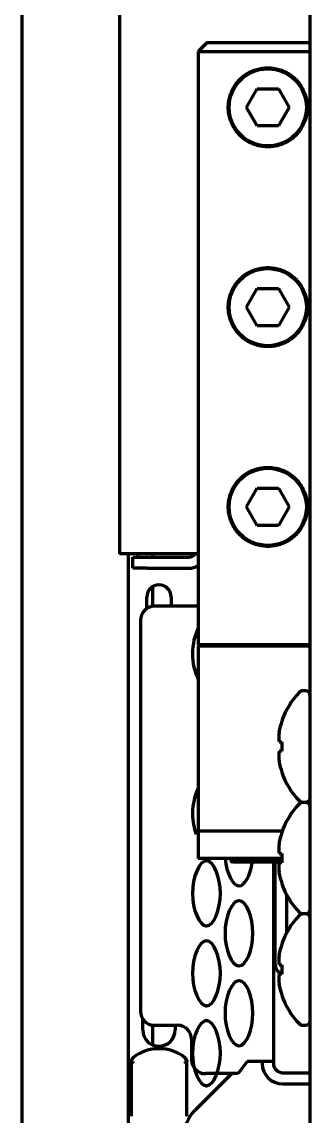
# Model space of a CAD drawing. Header units: inches. Extents: x -2983 to 7024, y 422 to 5529.
# Drawn here: x 5213.2 to 5244.2, y 2478.1 to 2595.9 of the extents above; entities that cross this region are included whole.
import ezdxf

# ---------------------------------------------------------------- set-up
doc = ezdxf.new("R2010")
doc.units = ezdxf.units.IN

msp = doc.modelspace()

# ---------------------------------------------------------------- linework, layer by layer
at = {"linetype": 'Continuous', "lineweight": 70}
for p, q in [((5213.23, 3937.29), (5213.23, 2272.09)), ((5244.23, 2297.89), (5244.23, 3935.89)), ((5223.75, 3885.94), (5223.75, 2538.64)), ((5233.18, 2593.69), (5232.18, 2592.69)), ((5233.18, 2593.69), (5244.23, 2593.69)), ((5232.18, 2592.69), (5244.23, 2592.69)), ((5232.18, 2592.69), (5232.18, 2528.89)), ((5237.38, 2586.69), (5238.53, 2588.69)), ((5238.53, 2588.69), (5240.84, 2588.69)), ((5240.84, 2588.69), (5241.99, 2586.69)), ((5238.53, 2584.69), (5237.38, 2586.69)), ((5241.99, 2586.69), (5240.84, 2584.69)), ((5240.84, 2584.69), (5238.53, 2584.69)), ((5237.38, 2565.19), (5238.53, 2567.19)), ((5238.53, 2567.19), (5240.84, 2567.19)), ((5240.84, 2567.19), (5241.99, 2565.19)), ((5238.53, 2563.19), (5237.38, 2565.19)), ((5241.99, 2565.19), (5240.84, 2563.19)), ((5240.84, 2563.19), (5238.53, 2563.19)), ((5237.38, 2543.69), (5238.53, 2545.69)), ((5238.53, 2545.69), (5240.84, 2545.69)), ((5240.84, 2545.69), (5241.99, 2543.69)), ((5238.53, 2541.69), (5237.38, 2543.69)), ((5241.99, 2543.69), (5240.84, 2541.69)), ((5240.84, 2541.69), (5238.53, 2541.69)), ((5225.55, 2538.64), (5223.75, 2538.64)), ((5224.68, 2538.64), (5224.68, 2368.29)), ((5225.18, 2537.09), (5225.18, 2538.29)), ((5225.18, 2538.29), (5226.68, 2538.29)), ((5232.18, 2538.64), (5225.55, 2538.64)), ((5225.68, 2538.64), (5225.68, 2538.29)), ((5226.68, 2538.29), (5231.18, 2538.29)), ((5227.33, 2538.3), (5227.33, 2538.65)), ((5226.68, 2537.09), (5225.18, 2537.09)), ((5226.68, 2537.09), (5231.18, 2537.09)), ((5227.33, 2532.99), (5227.33, 2535.14)), ((5226.68, 2532.76), (5226.68, 2533.99)), ((5229.28, 2533.99), (5229.28, 2532.99)), ((5232.18, 2532.99), (5227.48, 2532.99)), ((5225.98, 2531.49), (5225.98, 2489.39)), ((5232.18, 2528.89), (5239.68, 2528.89)), ((5232.18, 2528.89), (5232.28, 2528.79)), ((5232.28, 2528.79), (5232.18, 2528.69)), ((5239.68, 2528.69), (5232.18, 2528.69)), ((5232.18, 2528.69), (5232.18, 2508.84)), ((5239.68, 2528.89), (5244.23, 2528.89)), ((5244.23, 2528.69), (5239.68, 2528.69)), ((5243.73, 2523.89), (5243.44, 2523.89)), ((5241.21, 2520.64), (5241.19, 2520.64)), ((5240.9, 2518.39), (5241.21, 2518.39)), ((5241.21, 2517.39), (5240.9, 2517.39)), ((5241.19, 2515.14), (5241.21, 2515.14)), ((5243.44, 2511.89), (5243.73, 2511.89)), ((5232.18, 2508.84), (5239.68, 2508.84)), ((5232.18, 2508.84), (5232.18, 2505.84)), ((5239.68, 2508.84), (5241.27, 2508.84)), ((5241.21, 2508.64), (5241.19, 2508.64)), ((5240.9, 2506.39), (5241.21, 2506.39)), ((5239.68, 2505.84), (5232.18, 2505.84)), ((5235.68, 2505.84), (5235.68, 2505.64)), ((5235.68, 2505.64), (5235.88, 2505.44)), ((5239.68, 2505.64), (5235.68, 2505.64)), ((5239.68, 2505.44), (5235.88, 2505.44)), ((5241.2, 2505.84), (5239.68, 2505.84)), ((5241.2, 2505.64), (5239.68, 2505.64)), ((5241.21, 2505.44), (5239.68, 2505.44)), ((5240.28, 2505.44), (5240.28, 2483.99)), ((5240.48, 2494.39), (5240.48, 2505.44)), ((5241.21, 2505.39), (5240.9, 2505.39)), ((5241.19, 2503.14), (5241.21, 2503.14)), ((5241.73, 2497.88), (5241.73, 2501.91)), ((5243.73, 2499.89), (5243.44, 2499.89)), ((5241.21, 2496.64), (5241.19, 2496.64)), ((5240.9, 2494.39), (5241.21, 2494.39)), ((5241.21, 2493.39), (5240.9, 2493.39)), ((5241.19, 2491.14), (5241.21, 2491.14)), ((5226.23, 2487.39), (5226.23, 2488.56)), ((5227.33, 2485.77), (5227.33, 2487.9)), ((5227.48, 2487.89), (5229.98, 2487.89)), ((5229.73, 2487.89), (5229.73, 2487.39)), ((5243.44, 2487.89), (5243.73, 2487.89)), ((5231.48, 2486.39), (5231.48, 2484.19)), ((5225.19, 2484.39), (5225.23, 2484.34)), ((5230.74, 2484.34), (5230.78, 2484.39)), ((5237.48, 2483.99), (5236.48, 2482.69)), ((5238.08, 2483.99), (5237.48, 2483.99)), ((5240.28, 2483.99), (5238.08, 2483.99)), ((5239.08, 2483.99), (5239.08, 2483.79)), ((5240.28, 2483.99), (5240.28, 2483.79)), ((5224.98, 2483.62), (5224.98, 2478.12)), ((5230.98, 2478.12), (5230.98, 2483.62)), ((5241.28, 2482.79), (5244.23, 2482.79)), ((5235.8, 2482.69), (5231.86, 2478.75)), ((5236.48, 2482.69), (5232.98, 2482.69)), ((5241.28, 2481.59), (5244.23, 2481.59))]:
    msp.add_line(p, q, dxfattribs=at)
for centre in [(5239.68, 2586.69), (5239.68, 2565.19), (5239.68, 2543.69)]:
    msp.add_circle(centre, 4.15, dxfattribs=at)
for centre, radius, start, end in [((5231.18, 2539.29), 1, 270, 319.455), ((5231.18, 2539.29), 2.2, 270, 297.0366), ((5227.98, 2533.99), 1.3, 0, 180), ((5227.48, 2531.49), 1.5, 90, 180), ((5249.18, 2517.89), 8.45, 136.2253, 161.0075), ((5243.44, 2523.39), 0.5, 90, 136.2253), ((5243.73, 2523.39), 0.5, 0, 90), ((5249.18, 2517.89), 8.44, 160.9729, 169.3378), ((5249.18, 2517.89), 7.99, 176.4122, 183.5878), ((5249.18, 2517.89), 8.44, 190.6622, 199.0271), ((5249.18, 2517.89), 8.45, 198.9925, 223.7747), ((5243.73, 2512.39), 0.5, 270, 0), ((5249.18, 2505.89), 8.45, 136.2253, 161.0075), ((5243.44, 2512.39), 0.5, 223.7747, 270), ((5243.44, 2511.39), 0.5, 90, 136.2253), ((5243.73, 2511.39), 0.5, 0, 90), ((5249.18, 2505.89), 8.44, 160.9729, 169.3378), ((5249.18, 2505.89), 7.99, 176.4122, 183.5878), ((5249.18, 2505.89), 8.44, 190.6622, 199.0271), ((5249.18, 2505.89), 8.45, 198.9925, 223.7747), ((5243.73, 2500.39), 0.5, 270, 0), ((5249.18, 2493.89), 8.45, 136.2253, 161.0075), ((5243.44, 2500.39), 0.5, 223.7747, 270), ((5243.44, 2499.39), 0.5, 90, 136.2253), ((5243.73, 2499.39), 0.5, 0, 90), ((5249.18, 2493.89), 8.44, 160.9729, 169.3378), ((5241.48, 2494.39), 1, 180, 234.3147), ((5239.73, 2491.96), 2, 45.918, 54.3147), ((5249.18, 2493.89), 7.99, 176.4122, 183.5878), ((5249.18, 2493.89), 8.44, 190.6622, 199.0271), ((5249.18, 2493.89), 8.45, 198.9925, 223.7747), ((5227.48, 2489.39), 1.5, 180, 270), ((5229.98, 2486.39), 1.5, 0, 90), ((5243.44, 2488.39), 0.5, 223.7747, 270), ((5243.73, 2488.39), 0.5, 270, 0), ((5227.98, 2487.39), 1.75, 180, 0), ((5227.98, 2480.87), 4.5, 51.5767, 128.4324), ((5232.98, 2484.19), 1.5, 180, 270), ((5241.28, 2483.79), 2.2, 180, 270), ((5241.28, 2483.79), 1, 180, 270), ((5234.68, 2475.92), 4, 135, 180)]:
    msp.add_arc(centre, radius, start, end, dxfattribs=at)
for centre, major_axis, ratio, start_param, end_param in [((5249.18, 2518.92), (-8.32, 0), 0.707107, 6.192956, 6.373415), ((5249.18, 2516.86), (8.32, 0), 0.707107, 3.051363, 3.231822), ((5249.18, 2506.92), (-8.32, 0), 0.707107, 6.192956, 6.373415), ((5249.18, 2504.86), (8.32, 0), 0.707107, 3.051363, 3.231822), ((5249.18, 2494.92), (-8.32, 0), 0.707107, 6.192956, 6.373415), ((5249.18, 2492.86), (8.32, 0), 0.707107, 3.051363, 3.231822), ((5225.5, 2484), (-0.312, 0.391), 0.210529, 6.282796, 6.783545)]:
    msp.add_ellipse(centre, major_axis=major_axis, ratio=ratio, start_param=start_param, end_param=end_param, dxfattribs=at)
for points in [[(5239.68, 2582.44), (5239.59, 2582.44), (5239.39, 2582.45), (5239.09, 2582.48), (5238.8, 2582.53), (5238.51, 2582.6), (5238.22, 2582.7), (5237.93, 2582.82), (5237.65, 2582.96), (5237.37, 2583.12), (5237.1, 2583.31), (5236.85, 2583.52), (5236.61, 2583.75), (5236.39, 2584), (5236.19, 2584.27), (5236.01, 2584.55), (5235.86, 2584.83), (5235.73, 2585.12), (5235.63, 2585.4), (5235.55, 2585.69), (5235.49, 2585.98), (5235.45, 2586.26), (5235.43, 2586.55), (5235.43, 2586.83), (5235.45, 2587.12), (5235.49, 2587.4), (5235.55, 2587.69), (5235.63, 2587.98), (5235.73, 2588.27), (5235.86, 2588.56), (5236.01, 2588.84), (5236.19, 2589.12), (5236.39, 2589.38), (5236.61, 2589.63), (5236.85, 2589.86), (5237.1, 2590.07), (5237.37, 2590.26), (5237.65, 2590.43), (5237.93, 2590.57), (5238.22, 2590.68), (5238.51, 2590.78), (5238.8, 2590.85), (5239.09, 2590.9), (5239.39, 2590.94), (5239.59, 2590.94), (5239.68, 2590.94)], [(5239.68, 2590.94), (5239.78, 2590.94), (5239.98, 2590.94), (5240.28, 2590.9), (5240.57, 2590.85), (5240.86, 2590.78), (5241.15, 2590.68), (5241.44, 2590.57), (5241.72, 2590.43), (5242, 2590.26), (5242.27, 2590.07), (5242.52, 2589.86), (5242.76, 2589.63), (5242.98, 2589.38), (5243.18, 2589.12), (5243.36, 2588.84), (5243.51, 2588.56), (5243.64, 2588.27), (5243.74, 2587.98), (5243.82, 2587.69), (5243.88, 2587.4), (5243.92, 2587.12), (5243.94, 2586.83), (5243.94, 2586.55), (5243.92, 2586.26), (5243.88, 2585.98), (5243.82, 2585.69), (5243.74, 2585.4), (5243.64, 2585.12), (5243.51, 2584.83), (5243.36, 2584.55), (5243.18, 2584.27), (5242.98, 2584), (5242.76, 2583.75), (5242.52, 2583.52), (5242.27, 2583.31), (5242, 2583.12), (5241.72, 2582.96), (5241.44, 2582.82), (5241.15, 2582.7), (5240.86, 2582.6), (5240.57, 2582.53), (5240.28, 2582.48), (5239.98, 2582.45), (5239.78, 2582.44), (5239.68, 2582.44)], [(5239.68, 2560.94), (5239.59, 2560.94), (5239.39, 2560.95), (5239.09, 2560.98), (5238.8, 2561.03), (5238.51, 2561.1), (5238.22, 2561.2), (5237.93, 2561.32), (5237.65, 2561.46), (5237.37, 2561.62), (5237.1, 2561.81), (5236.85, 2562.02), (5236.61, 2562.25), (5236.39, 2562.5), (5236.19, 2562.77), (5236.01, 2563.05), (5235.86, 2563.33), (5235.73, 2563.62), (5235.63, 2563.9), (5235.55, 2564.19), (5235.49, 2564.48), (5235.45, 2564.76), (5235.43, 2565.05), (5235.43, 2565.33), (5235.45, 2565.62), (5235.49, 2565.9), (5235.55, 2566.19), (5235.63, 2566.48), (5235.73, 2566.77), (5235.86, 2567.06), (5236.01, 2567.34), (5236.19, 2567.62), (5236.39, 2567.88), (5236.61, 2568.13), (5236.85, 2568.36), (5237.1, 2568.57), (5237.37, 2568.76), (5237.65, 2568.93), (5237.93, 2569.07), (5238.22, 2569.18), (5238.51, 2569.28), (5238.8, 2569.35), (5239.09, 2569.4), (5239.39, 2569.44), (5239.59, 2569.44), (5239.68, 2569.44)], [(5239.68, 2569.44), (5239.78, 2569.44), (5239.98, 2569.44), (5240.28, 2569.4), (5240.57, 2569.35), (5240.86, 2569.28), (5241.15, 2569.18), (5241.44, 2569.07), (5241.72, 2568.93), (5242, 2568.76), (5242.27, 2568.57), (5242.52, 2568.36), (5242.76, 2568.13), (5242.98, 2567.88), (5243.18, 2567.62), (5243.36, 2567.34), (5243.51, 2567.06), (5243.64, 2566.77), (5243.74, 2566.48), (5243.82, 2566.19), (5243.88, 2565.9), (5243.92, 2565.62), (5243.94, 2565.33), (5243.94, 2565.05), (5243.92, 2564.76), (5243.88, 2564.48), (5243.82, 2564.19), (5243.74, 2563.9), (5243.64, 2563.62), (5243.51, 2563.33), (5243.36, 2563.05), (5243.18, 2562.77), (5242.98, 2562.5), (5242.76, 2562.25), (5242.52, 2562.02), (5242.27, 2561.81), (5242, 2561.62), (5241.72, 2561.46), (5241.44, 2561.32), (5241.15, 2561.2), (5240.86, 2561.1), (5240.57, 2561.03), (5240.28, 2560.98), (5239.98, 2560.95), (5239.78, 2560.94), (5239.68, 2560.94)], [(5239.68, 2539.44), (5239.59, 2539.44), (5239.39, 2539.45), (5239.09, 2539.48), (5238.8, 2539.53), (5238.51, 2539.6), (5238.22, 2539.7), (5237.93, 2539.82), (5237.65, 2539.96), (5237.37, 2540.12), (5237.1, 2540.31), (5236.85, 2540.52), (5236.61, 2540.75), (5236.39, 2541), (5236.19, 2541.27), (5236.01, 2541.55), (5235.86, 2541.83), (5235.73, 2542.12), (5235.63, 2542.4), (5235.55, 2542.69), (5235.49, 2542.98), (5235.45, 2543.26), (5235.43, 2543.55), (5235.43, 2543.83), (5235.45, 2544.12), (5235.49, 2544.4), (5235.55, 2544.69), (5235.63, 2544.98), (5235.73, 2545.27), (5235.86, 2545.56), (5236.01, 2545.84), (5236.19, 2546.12), (5236.39, 2546.38), (5236.61, 2546.63), (5236.85, 2546.86), (5237.1, 2547.07), (5237.37, 2547.26), (5237.65, 2547.43), (5237.93, 2547.57), (5238.22, 2547.68), (5238.51, 2547.78), (5238.8, 2547.85), (5239.09, 2547.9), (5239.39, 2547.94), (5239.59, 2547.94), (5239.68, 2547.94)], [(5239.68, 2547.94), (5239.78, 2547.94), (5239.98, 2547.94), (5240.28, 2547.9), (5240.57, 2547.85), (5240.86, 2547.78), (5241.15, 2547.68), (5241.44, 2547.57), (5241.72, 2547.43), (5242, 2547.26), (5242.27, 2547.07), (5242.52, 2546.86), (5242.76, 2546.63), (5242.98, 2546.38), (5243.18, 2546.12), (5243.36, 2545.84), (5243.51, 2545.56), (5243.64, 2545.27), (5243.74, 2544.98), (5243.82, 2544.69), (5243.88, 2544.4), (5243.92, 2544.12), (5243.94, 2543.83), (5243.94, 2543.55), (5243.92, 2543.26), (5243.88, 2542.98), (5243.82, 2542.69), (5243.74, 2542.4), (5243.64, 2542.12), (5243.51, 2541.83), (5243.36, 2541.55), (5243.18, 2541.27), (5242.98, 2541), (5242.76, 2540.75), (5242.52, 2540.52), (5242.27, 2540.31), (5242, 2540.12), (5241.72, 2539.96), (5241.44, 2539.82), (5241.15, 2539.7), (5240.86, 2539.6), (5240.57, 2539.53), (5240.28, 2539.48), (5239.98, 2539.45), (5239.78, 2539.44), (5239.68, 2539.44)], [(5235.11, 2505.84), (5235.24, 2504.3), (5235.87, 2502.91), (5236.57, 2502.89)], [(5224.98, 2483.98), (5224.98, 2483.86), (5224.98, 2483.74), (5224.98, 2483.62)], [(5230.98, 2483.62), (5230.98, 2483.74), (5230.98, 2483.86), (5230.98, 2483.98)]]:
    msp.add_open_spline(points, degree=3, dxfattribs=at)
for points, knots in [([(5232.16, 2530.55), (5231.82, 2529.88), (5231.35, 2527.89), (5231.81, 2525.91), (5232.16, 2525.23)], [0, 0, 0, 0, 0.500599, 1, 1, 1, 1]), ([(5232.16, 2513.35), (5231.82, 2512.68), (5231.4, 2510.88), (5231.74, 2509.08), (5231.98, 2508.45)], [0, 0, 0, 0, 0.552501, 1, 1, 1, 1]), ([(5233.1, 2505.59), (5233.1, 2505.59), (5233.09, 2505.59), (5232.3, 2505.59), (5230.87, 2502.1), (5232.29, 2498.62), (5233.07, 2498.59)], [0, 0, 0, 0, 0.003346, 0.003346, 0.503348, 1, 1, 1, 1]), ([(5233.07, 2498.59), (5233.07, 2498.59), (5233.08, 2498.59), (5233.87, 2498.59), (5235.29, 2502.08), (5233.88, 2505.57), (5233.1, 2505.59)], [0, 0, 0, 0, 0.003346, 0.003346, 0.503348, 1, 1, 1, 1]), ([(5236.57, 2502.89), (5236.57, 2502.89), (5236.58, 2502.89), (5237.22, 2502.89), (5237.82, 2504.05), (5238.01, 2505.43)], [0, 0, 0, 0, 0.008155, 0.008155, 1, 1, 1, 1]), ([(5236.6, 2501.29), (5236.6, 2501.29), (5236.59, 2501.29), (5235.8, 2501.29), (5234.37, 2497.8), (5235.79, 2494.32), (5236.57, 2494.29)], [0, 0, 0, 0, 0.003346, 0.003346, 0.503348, 1, 1, 1, 1]), ([(5236.57, 2494.29), (5236.57, 2494.29), (5236.58, 2494.29), (5237.37, 2494.29), (5238.79, 2497.78), (5237.38, 2501.27), (5236.6, 2501.29)], [0, 0, 0, 0, 0.003346, 0.003346, 0.503348, 1, 1, 1, 1]), ([(5233.1, 2496.99), (5233.1, 2496.99), (5233.09, 2496.99), (5232.3, 2496.99), (5230.87, 2493.5), (5232.29, 2490.02), (5233.07, 2489.99)], [0, 0, 0, 0, 0.003346, 0.003346, 0.503348, 1, 1, 1, 1]), ([(5233.07, 2489.99), (5233.07, 2489.99), (5233.08, 2489.99), (5233.87, 2489.99), (5235.29, 2493.48), (5233.88, 2496.97), (5233.1, 2496.99)], [0, 0, 0, 0, 0.003346, 0.003346, 0.503348, 1, 1, 1, 1]), ([(5236.6, 2492.69), (5236.6, 2492.69), (5236.59, 2492.69), (5235.8, 2492.69), (5234.37, 2489.2), (5235.79, 2485.72), (5236.57, 2485.69)], [0, 0, 0, 0, 0.003346, 0.003346, 0.503348, 1, 1, 1, 1]), ([(5236.57, 2485.69), (5236.57, 2485.69), (5236.58, 2485.69), (5237.37, 2485.69), (5238.79, 2489.18), (5237.38, 2492.67), (5236.6, 2492.69)], [0, 0, 0, 0, 0.003346, 0.003346, 0.503348, 1, 1, 1, 1]), ([(5233.1, 2488.39), (5233.1, 2488.39), (5233.09, 2488.39), (5232.3, 2488.39), (5230.87, 2484.9), (5232.29, 2481.42), (5233.07, 2481.39)], [0, 0, 0, 0, 0.003346, 0.003346, 0.503348, 1, 1, 1, 1]), ([(5233.07, 2481.39), (5233.07, 2481.39), (5233.08, 2481.39), (5233.87, 2481.39), (5235.29, 2484.88), (5233.88, 2488.37), (5233.1, 2488.39)], [0, 0, 0, 0, 0.003346, 0.003346, 0.503348, 1, 1, 1, 1]), ([(5225.19, 2484.39), (5225.18, 2484.39), (5225.18, 2484.38), (5225.17, 2484.38), (5225.16, 2484.37), (5225.15, 2484.36), (5225.14, 2484.35), (5225.13, 2484.34), (5225.12, 2484.33), (5225.11, 2484.32), (5225.11, 2484.31), (5225.1, 2484.3), (5225.09, 2484.29), (5225.08, 2484.28), (5225.07, 2484.27), (5225.07, 2484.26), (5225.06, 2484.24), (5225.05, 2484.23), (5225.04, 2484.22), (5225.04, 2484.21), (5225.03, 2484.2), (5225.03, 2484.19), (5225.03, 2484.18), (5225.02, 2484.17), (5225.02, 2484.16), (5225.01, 2484.14), (5225.01, 2484.13), (5225, 2484.12), (5225, 2484.1), (5225, 2484.08), (5224.99, 2484.06), (5224.99, 2484.04), (5224.99, 2484.02), (5224.99, 2484), (5224.98, 2483.98), (5224.98, 2483.98)], [0, 0, 0, 0, 0.025171, 0.050666, 0.076486, 0.102633, 0.129109, 0.155914, 0.18305, 0.210518, 0.238318, 0.266453, 0.294923, 0.323728, 0.352869, 0.382347, 0.412161, 0.442313, 0.472802, 0.503628, 0.520185, 0.539093, 0.560356, 0.583976, 0.609957, 0.638303, 0.669015, 0.702096, 0.737547, 0.77537, 0.815564, 0.858128, 0.903059, 0.950352, 1, 1, 1, 1]), ([(5224.98, 2483.98), (5224.98, 2483.98), (5224.98, 2483.98), (5224.99, 2483.99), (5224.99, 2484), (5224.99, 2484.01), (5224.99, 2484.02), (5224.99, 2484.03), (5224.99, 2484.04), (5224.99, 2484.05), (5224.99, 2484.05), (5225, 2484.06), (5225, 2484.07), (5225, 2484.08), (5225, 2484.09), (5225, 2484.09), (5225.01, 2484.1), (5225.01, 2484.11), (5225.01, 2484.11), (5225.02, 2484.12), (5225.02, 2484.12), (5225.02, 2484.13), (5225.02, 2484.14), (5225.03, 2484.14), (5225.03, 2484.15), (5225.03, 2484.15), (5225.03, 2484.16), (5225.04, 2484.17), (5225.05, 2484.18), (5225.06, 2484.2), (5225.07, 2484.21), (5225.09, 2484.23), (5225.1, 2484.25), (5225.12, 2484.26), (5225.13, 2484.27), (5225.15, 2484.29), (5225.17, 2484.3), (5225.18, 2484.31), (5225.18, 2484.31)], [0, 0, 0, 0, 0.024974, 0.049481, 0.073519, 0.097088, 0.120187, 0.142817, 0.164975, 0.186663, 0.20788, 0.228626, 0.248901, 0.268705, 0.288038, 0.3069, 0.325291, 0.343212, 0.360664, 0.377645, 0.394158, 0.410202, 0.425778, 0.440886, 0.455527, 0.469702, 0.48341, 0.496654, 0.550925, 0.604309, 0.656807, 0.708425, 0.759166, 0.809038, 0.858048, 0.906205, 0.953519, 1, 1, 1, 1]), ([(5225.21, 2483.95), (5225.21, 2483.95), (5225.2, 2483.94), (5225.19, 2483.94), (5225.18, 2483.93), (5225.17, 2483.93), (5225.16, 2483.92), (5225.15, 2483.92), (5225.14, 2483.91), (5225.14, 2483.9), (5225.13, 2483.89), (5225.12, 2483.89), (5225.11, 2483.88), (5225.1, 2483.87), (5225.09, 2483.86), (5225.09, 2483.86), (5225.08, 2483.85), (5225.07, 2483.84), (5225.06, 2483.83), (5225.06, 2483.82), (5225.05, 2483.81), (5225.04, 2483.8), (5225.04, 2483.79), (5225.03, 2483.79), (5225.03, 2483.78), (5225.02, 2483.76), (5225.01, 2483.75), (5225.01, 2483.74), (5225, 2483.73), (5225, 2483.71), (5225, 2483.7), (5224.99, 2483.68), (5224.99, 2483.67), (5224.99, 2483.65), (5224.98, 2483.64), (5224.98, 2483.62), (5224.98, 2483.62)], [0, 0, 0, 0, 0.023052, 0.046304, 0.069759, 0.093421, 0.117291, 0.141374, 0.165672, 0.190187, 0.214921, 0.239878, 0.265057, 0.290463, 0.316096, 0.341958, 0.368051, 0.394375, 0.420932, 0.447722, 0.474747, 0.502006, 0.527591, 0.554693, 0.58332, 0.613477, 0.645171, 0.678407, 0.713189, 0.74952, 0.787401, 0.826832, 0.867812, 0.910338, 0.954403, 1, 1, 1, 1]), ([(5230.98, 2483.62), (5230.98, 2483.62), (5230.98, 2483.63), (5230.98, 2483.63), (5230.98, 2483.64), (5230.98, 2483.65), (5230.98, 2483.66), (5230.98, 2483.67), (5230.98, 2483.67), (5230.98, 2483.68), (5230.98, 2483.69), (5230.97, 2483.7), (5230.97, 2483.7), (5230.97, 2483.71), (5230.97, 2483.72), (5230.97, 2483.72), (5230.96, 2483.73), (5230.96, 2483.74), (5230.96, 2483.74), (5230.96, 2483.75), (5230.95, 2483.75), (5230.95, 2483.76), (5230.95, 2483.77), (5230.95, 2483.77), (5230.94, 2483.78), (5230.94, 2483.78), (5230.94, 2483.79), (5230.93, 2483.79), (5230.93, 2483.79), (5230.93, 2483.8), (5230.92, 2483.81), (5230.91, 2483.82), (5230.9, 2483.84), (5230.89, 2483.85), (5230.87, 2483.87), (5230.86, 2483.88), (5230.84, 2483.89), (5230.83, 2483.91), (5230.81, 2483.92), (5230.79, 2483.93), (5230.78, 2483.94), (5230.77, 2483.95), (5230.76, 2483.95)], [0, 0, 0, 0, 0.022145, 0.043935, 0.06537, 0.086447, 0.107168, 0.127529, 0.147532, 0.167176, 0.186459, 0.205383, 0.223947, 0.24215, 0.259994, 0.277477, 0.2946, 0.311363, 0.327768, 0.343813, 0.3595, 0.374829, 0.3898, 0.404415, 0.418673, 0.432576, 0.446124, 0.459319, 0.47216, 0.484648, 0.496786, 0.546298, 0.595032, 0.642994, 0.690188, 0.736624, 0.782312, 0.827264, 0.871492, 0.915013, 0.957843, 1, 1, 1, 1]), ([(5230.98, 2483.98), (5230.98, 2483.98), (5230.98, 2483.99), (5230.98, 2484), (5230.98, 2484.01), (5230.98, 2484.02), (5230.98, 2484.03), (5230.98, 2484.04), (5230.98, 2484.05), (5230.98, 2484.06), (5230.98, 2484.06), (5230.98, 2484.07), (5230.97, 2484.08), (5230.97, 2484.09), (5230.97, 2484.1), (5230.97, 2484.11), (5230.97, 2484.11), (5230.96, 2484.12), (5230.96, 2484.13), (5230.96, 2484.13), (5230.96, 2484.14), (5230.96, 2484.15), (5230.95, 2484.15), (5230.95, 2484.16), (5230.95, 2484.16), (5230.95, 2484.17), (5230.95, 2484.17), (5230.94, 2484.18), (5230.94, 2484.18), (5230.94, 2484.19), (5230.94, 2484.19), (5230.94, 2484.19), (5230.94, 2484.2), (5230.93, 2484.2), (5230.93, 2484.21), (5230.92, 2484.23), (5230.91, 2484.25), (5230.89, 2484.27), (5230.88, 2484.29), (5230.86, 2484.31), (5230.85, 2484.33), (5230.83, 2484.35), (5230.82, 2484.36), (5230.8, 2484.38), (5230.79, 2484.39), (5230.78, 2484.39)], [0, 0, 0, 0, 0.022869, 0.045252, 0.067147, 0.088554, 0.109471, 0.1299, 0.149838, 0.169286, 0.188244, 0.206711, 0.224687, 0.242172, 0.259166, 0.275669, 0.291681, 0.307203, 0.322233, 0.336773, 0.350822, 0.364382, 0.377451, 0.39003, 0.40212, 0.413721, 0.424833, 0.435457, 0.445592, 0.455239, 0.464399, 0.473071, 0.481256, 0.488955, 0.496167, 0.551431, 0.605603, 0.658683, 0.710673, 0.761578, 0.8114, 0.860146, 0.907823, 0.954438, 1, 1, 1, 1]), ([(5230.78, 2484.31), (5230.79, 2484.31), (5230.79, 2484.31), (5230.8, 2484.3), (5230.81, 2484.29), (5230.82, 2484.29), (5230.83, 2484.28), (5230.84, 2484.27), (5230.85, 2484.27), (5230.85, 2484.26), (5230.86, 2484.25), (5230.87, 2484.24), (5230.88, 2484.23), (5230.89, 2484.23), (5230.89, 2484.22), (5230.9, 2484.21), (5230.91, 2484.2), (5230.91, 2484.19), (5230.92, 2484.18), (5230.93, 2484.17), (5230.93, 2484.16), (5230.94, 2484.15), (5230.94, 2484.14), (5230.95, 2484.13), (5230.95, 2484.12), (5230.96, 2484.11), (5230.96, 2484.09), (5230.97, 2484.08), (5230.97, 2484.06), (5230.98, 2484.05), (5230.98, 2484.03), (5230.98, 2484.01), (5230.98, 2483.99), (5230.98, 2483.98), (5230.98, 2483.98)], [0, 0, 0, 0, 0.024355, 0.04894, 0.073756, 0.098805, 0.124087, 0.149606, 0.175361, 0.201354, 0.227587, 0.254061, 0.280776, 0.307733, 0.334934, 0.362379, 0.390069, 0.418004, 0.446185, 0.474612, 0.503286, 0.530249, 0.559075, 0.589768, 0.622333, 0.656773, 0.693092, 0.731292, 0.771374, 0.813339, 0.857187, 0.902916, 0.950522, 1, 1, 1, 1])]:
    msp.add_open_spline(points, degree=3, knots=knots, dxfattribs=at)

doc.saveas('drawing.dxf')
